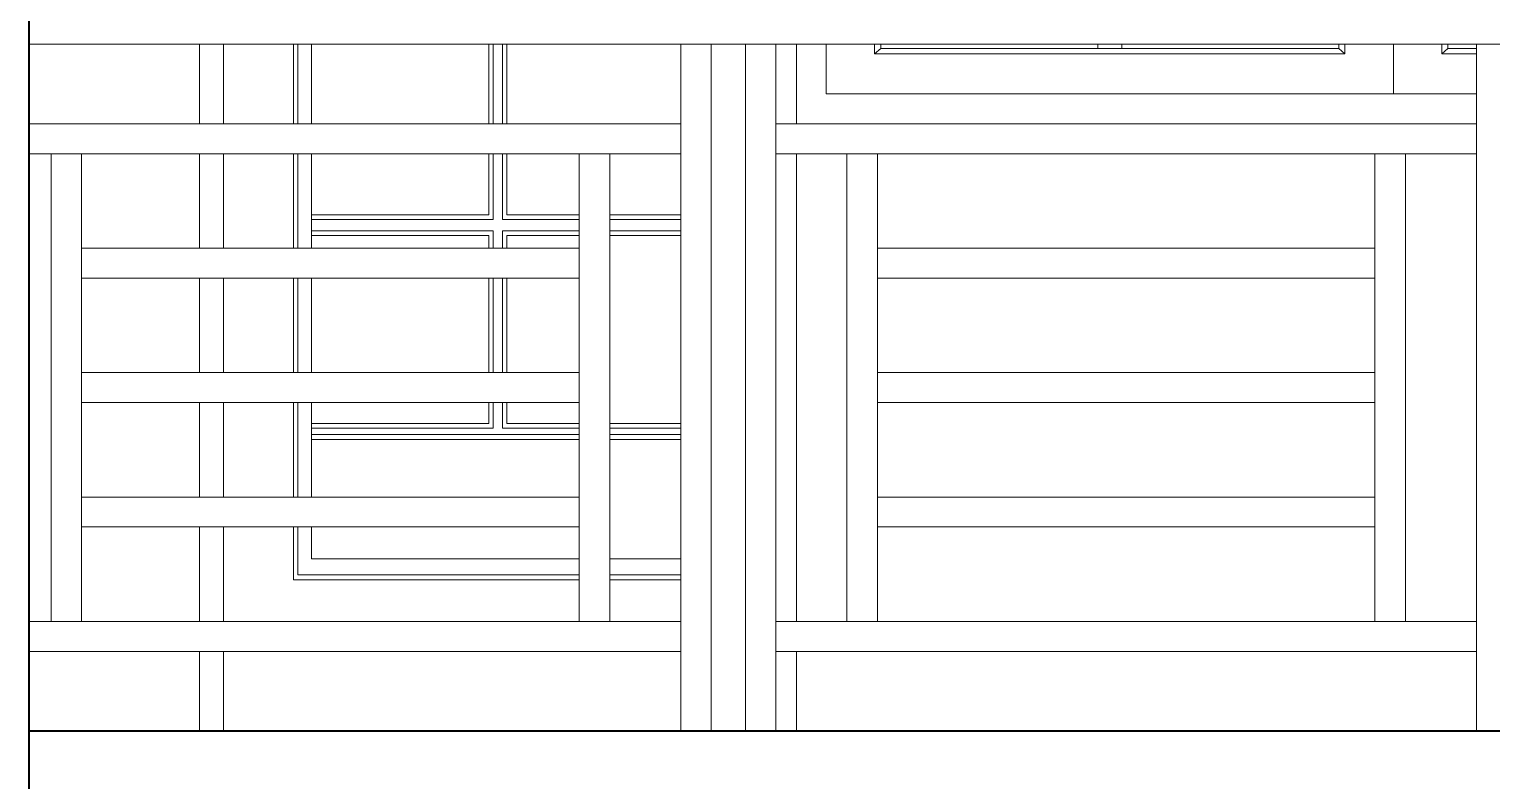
# Model space of a CAD drawing. Header units: inches. Extents: x 136316 to 155547, y -21384 to -17606.
# Drawn here: x 152022.6 to 152096.1, y -20206 to -20168.3 of the extents above; entities that cross this region are included whole.
import ezdxf

# ---------------------------------------------------------------- set-up
doc = ezdxf.new("R2010")
doc.units = ezdxf.units.IN
doc.header["$LTSCALE"] = 0.5
doc.header["$MEASUREMENT"] = 0
for name, color, linetype, lineweight in [('PARAPET', 50, 'Continuous', 13), ('wall', 1, 'Continuous', 40), ('window', 4, 'Continuous', 13)]:
    doc.layers.add(name, color=color, linetype=linetype, lineweight=lineweight)

msp = doc.modelspace()

# ---------------------------------------------------------------- linework, layer by layer
at = {"layer": 'PARAPET'}
for p, q in [((152022.631, -20169.016), (152136.874, -20169.016)), ((152055.372, -20203.516), (152055.372, -20169.016)), ((152056.903, -20203.516), (152056.903, -20169.016)), ((152058.616, -20203.516), (152058.616, -20169.016)), ((152060.147, -20203.516), (152060.147, -20169.016)), ((152095.357, -20203.516), (152095.357, -20169.016)), ((152049.081, -20173.016), (152022.631, -20173.016)), ((152055.372, -20173.016), (152049.081, -20173.016)), ((152095.357, -20173.016), (152060.147, -20173.016)), ((152022.631, -20174.516), (152025.264, -20174.516)), ((152023.734, -20198.016), (152023.734, -20174.516)), ((152025.264, -20179.266), (152025.264, -20174.516)), ((152025.264, -20174.516), (152033.631, -20174.516)), ((152033.631, -20174.516), (152055.372, -20174.516)), ((152050.269, -20198.016), (152050.269, -20174.516)), ((152051.8, -20198.016), (152051.8, -20174.516)), ((152060.147, -20174.516), (152095.357, -20174.516)), ((152063.719, -20179.266), (152063.719, -20174.516)), ((152065.25, -20179.266), (152065.25, -20174.516)), ((152090.254, -20198.016), (152090.254, -20174.516)), ((152091.785, -20198.016), (152091.785, -20174.516)), ((152025.264, -20198.016), (152025.264, -20179.266)), ((152050.269, -20179.266), (152025.264, -20179.266)), ((152063.719, -20198.016), (152063.719, -20179.266)), ((152065.25, -20198.016), (152065.25, -20179.266)), ((152090.254, -20179.266), (152065.25, -20179.266)), ((152025.264, -20180.766), (152033.631, -20180.766)), ((152033.631, -20180.766), (152050.269, -20180.766)), ((152065.25, -20180.766), (152090.254, -20180.766)), ((152039.261, -20185.516), (152025.264, -20185.516)), ((152050.269, -20185.516), (152039.261, -20185.516)), ((152090.254, -20185.516), (152065.25, -20185.516)), ((152025.264, -20187.016), (152033.631, -20187.016)), ((152033.631, -20187.016), (152050.269, -20187.016)), ((152065.25, -20187.016), (152090.254, -20187.016)), ((152039.261, -20191.766), (152025.264, -20191.766)), ((152050.269, -20191.766), (152039.261, -20191.766)), ((152090.254, -20191.766), (152065.25, -20191.766)), ((152025.264, -20193.266), (152033.631, -20193.266)), ((152033.631, -20193.266), (152050.269, -20193.266)), ((152065.25, -20193.266), (152090.254, -20193.266)), ((152055.372, -20198.016), (152022.631, -20198.016)), ((152091.785, -20198.016), (152060.147, -20198.016)), ((152095.357, -20198.016), (152091.785, -20198.016)), ((152022.631, -20199.516), (152055.372, -20199.516)), ((152060.147, -20199.516), (152095.357, -20199.516)), ((152022.631, -20203.516), (152055.372, -20203.516)), ((152060.147, -20203.516), (152055.372, -20203.516)), ((152060.147, -20203.516), (152095.357, -20203.516)), ((152136.874, -20203.516), (152095.357, -20203.516))]:
    msp.add_line(p, q, dxfattribs=at)
at = {"layer": 'wall'}
for p, q in [((152022.631, -20323.516), (152022.631, -20012.876)), ((152022.631, -20203.516), (152143.587, -20203.516))]:
    msp.add_line(p, q, dxfattribs=at)
at = {"layer": 'window'}
for p, q in [((152031.179, -20173.016), (152031.179, -20169.016)), ((152032.384, -20169.016), (152032.384, -20173.016)), ((152035.909, -20169.016), (152035.909, -20173.016)), ((152036.119, -20173.016), (152036.119, -20169.016)), ((152036.809, -20169.016), (152036.809, -20173.016)), ((152045.729, -20169.016), (152045.729, -20173.016)), ((152045.939, -20169.016), (152045.939, -20173.016)), ((152046.419, -20173.016), (152046.419, -20169.016)), ((152046.629, -20169.016), (152046.629, -20173.016)), ((152061.179, -20173.016), (152061.179, -20169.016)), ((152062.679, -20171.516), (152062.679, -20169.016)), ((152065.112, -20169.016), (152065.112, -20169.493)), ((152065.417, -20169.016), (152065.417, -20169.24)), ((152076.32, -20169.016), (152076.32, -20169.24)), ((152077.537, -20169.016), (152077.537, -20169.24)), ((152088.441, -20169.24), (152088.441, -20169.016)), ((152088.745, -20169.493), (152088.745, -20169.016)), ((152091.179, -20169.016), (152091.179, -20171.516)), ((152093.612, -20169.493), (152093.612, -20169.016)), ((152093.917, -20169.24), (152093.917, -20169.016)), ((152065.417, -20169.24), (152065.112, -20169.493)), ((152065.112, -20169.493), (152088.745, -20169.493)), ((152065.417, -20169.24), (152088.441, -20169.24)), ((152088.745, -20169.493), (152088.441, -20169.24)), ((152093.612, -20169.493), (152093.917, -20169.24)), ((152095.357, -20169.493), (152093.612, -20169.493)), ((152095.357, -20169.24), (152093.917, -20169.24)), ((152091.179, -20171.516), (152062.679, -20171.516)), ((152095.357, -20171.516), (152091.179, -20171.516)), ((152061.179, -20173.016), (152095.357, -20173.016)), ((152031.179, -20179.266), (152031.179, -20174.516)), ((152032.384, -20174.516), (152032.384, -20179.266)), ((152035.909, -20174.516), (152035.909, -20179.266)), ((152036.119, -20179.266), (152036.119, -20174.516)), ((152036.809, -20174.516), (152036.809, -20179.266)), ((152045.729, -20174.516), (152045.729, -20177.586)), ((152045.939, -20174.516), (152045.939, -20177.83)), ((152046.419, -20177.83), (152046.419, -20174.516)), ((152046.629, -20174.516), (152046.629, -20177.586)), ((152061.179, -20198.016), (152061.179, -20174.516)), ((152036.809, -20177.586), (152045.729, -20177.586)), ((152045.939, -20177.83), (152036.809, -20177.83)), ((152050.269, -20177.83), (152046.419, -20177.83)), ((152046.629, -20177.586), (152050.269, -20177.586)), ((152051.8, -20177.586), (152055.372, -20177.586)), ((152055.372, -20177.83), (152051.8, -20177.83)), ((152036.809, -20178.389), (152045.939, -20178.389)), ((152036.809, -20178.634), (152045.729, -20178.634)), ((152045.729, -20178.634), (152045.729, -20179.266)), ((152045.939, -20178.389), (152045.939, -20179.266)), ((152046.419, -20179.266), (152046.419, -20178.389)), ((152046.419, -20178.389), (152050.269, -20178.389)), ((152046.629, -20178.634), (152046.629, -20179.266)), ((152046.629, -20178.634), (152050.269, -20178.634)), ((152051.8, -20178.389), (152055.372, -20178.389)), ((152051.8, -20178.634), (152055.372, -20178.634)), ((152031.179, -20185.516), (152031.179, -20180.766)), ((152032.384, -20180.766), (152032.384, -20185.516)), ((152035.909, -20180.766), (152035.909, -20185.516)), ((152036.119, -20185.516), (152036.119, -20180.766)), ((152036.809, -20180.766), (152036.809, -20185.516)), ((152045.729, -20180.766), (152045.729, -20185.516)), ((152045.939, -20180.766), (152045.939, -20185.516)), ((152046.419, -20185.516), (152046.419, -20180.766)), ((152046.629, -20180.766), (152046.629, -20185.516)), ((152031.179, -20191.766), (152031.179, -20187.016)), ((152032.384, -20187.016), (152032.384, -20191.766)), ((152035.909, -20187.016), (152035.909, -20191.766)), ((152036.119, -20191.766), (152036.119, -20187.016)), ((152036.809, -20187.016), (152036.809, -20191.766)), ((152045.729, -20187.016), (152045.729, -20188.063)), ((152045.939, -20187.016), (152045.939, -20188.307)), ((152046.419, -20188.307), (152046.419, -20187.016)), ((152046.629, -20187.016), (152046.629, -20188.063)), ((152036.809, -20188.063), (152045.729, -20188.063)), ((152045.939, -20188.307), (152036.809, -20188.307)), ((152050.269, -20188.307), (152046.419, -20188.307)), ((152046.629, -20188.063), (152050.269, -20188.063)), ((152051.8, -20188.063), (152055.372, -20188.063)), ((152055.372, -20188.307), (152051.8, -20188.307)), ((152036.809, -20188.622), (152050.269, -20188.622)), ((152050.269, -20188.866), (152036.809, -20188.866)), ((152051.8, -20188.622), (152055.372, -20188.622)), ((152055.372, -20188.866), (152051.8, -20188.866)), ((152031.179, -20198.016), (152031.179, -20193.266)), ((152032.384, -20193.266), (152032.384, -20198.016)), ((152035.909, -20193.266), (152035.909, -20195.92)), ((152036.119, -20195.676), (152036.119, -20193.266)), ((152036.809, -20193.266), (152036.809, -20194.873)), ((152036.809, -20194.873), (152050.269, -20194.873)), ((152051.8, -20194.873), (152055.372, -20194.873)), ((152050.269, -20195.676), (152036.119, -20195.676)), ((152055.372, -20195.676), (152051.8, -20195.676)), ((152035.909, -20195.92), (152050.269, -20195.92)), ((152051.8, -20195.92), (152055.372, -20195.92)), ((152031.179, -20203.516), (152031.179, -20199.516)), ((152032.384, -20199.516), (152032.384, -20203.516)), ((152061.179, -20203.516), (152061.179, -20199.516)), ((152031.179, -20203.516), (152032.384, -20203.516)), ((152061.179, -20203.516), (152059.973, -20203.516))]:
    msp.add_line(p, q, dxfattribs=at)

doc.saveas('drawing.dxf')
